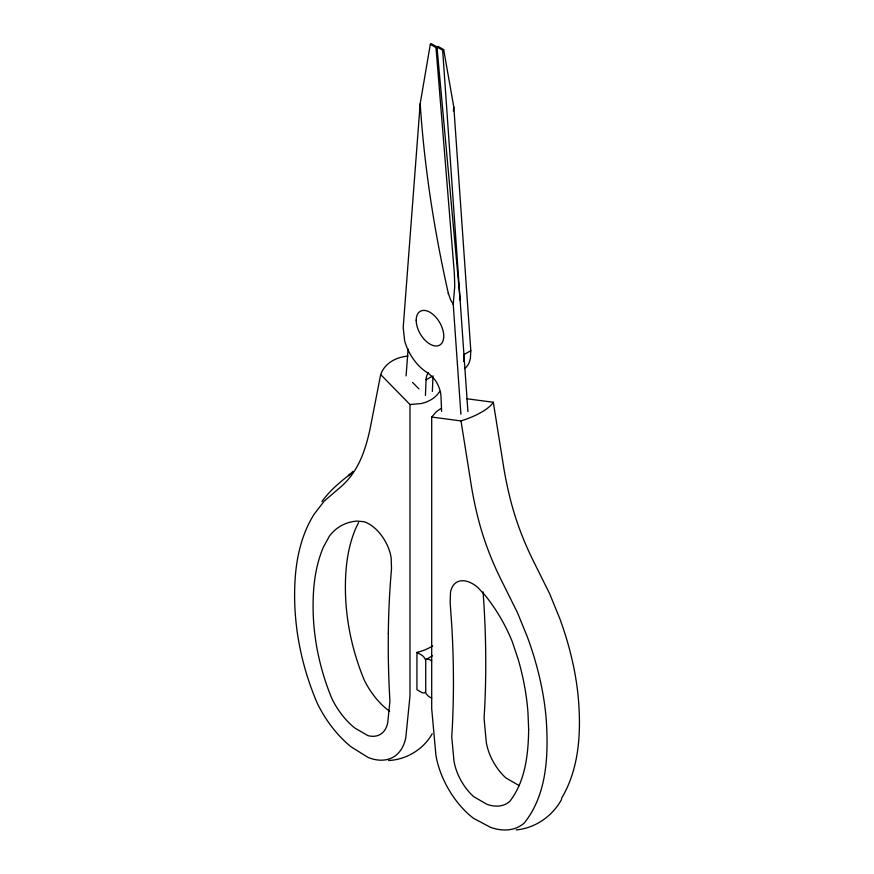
<?xml version="1.0" encoding="UTF-8"?>
<svg xmlns="http://www.w3.org/2000/svg" width="874" height="874" viewBox="0 0 874 874"><rect width="100%" height="100%" fill="white"/><g stroke="black" fill="none" stroke-linecap="round" stroke-linejoin="round"><path stroke-width="1.31" d="M425.43 395.441L426.075 379.819A21.446 12.389 60 0 1 428.402 372.63M432.346 391.443L433.001 375.82M467.918 411.599L442.648 50.222L431.352 43.7L430.325 44.29L420.186 103.678L403.198 327.608L404.629 340.718A35.168 20.299 60 0 0 426.501 372.138A27.433 15.841 60 0 1 429.68 374.487L430.456 375.164A27.433 15.841 60 0 1 435.591 380.714A21.446 12.389 60 0 1 440.999 396.435L441.599 411.446M406.082 375.896L408.114 348.977M436.552 51.009L436.967 46.945L460.161 300.35M453.409 111.129L453.814 107.109L443.675 49.621L437.994 46.344L436.006 47.578L430.325 44.29M463.602 361.399L463.886 354.658L470.802 350.66L453.814 107.109M460.904 414.243L453.235 304.349L454.753 286.213L454.382 273.835L436.006 47.578M380.682 374.564L370.521 426.567A290.594 167.775 60 0 1 363.54 452.229A194.64 112.375 60 0 1 341.155 486.578L324.276 501.053L314.258 514.043A231.381 133.591 60 0 0 295.303 576.621C292.069 619.819 300.285 663.77 317.371 703.472A80.474 46.464 60 0 0 351.14 746.855L368.391 757.627L373.045 759.113A65.452 37.79 60 0 0 405.787 737.754L409.982 696.075L409.982 404.509L380.682 374.564A42.804 31.945 22.5 0 1 407.972 356.079M358.526 522.554L355.696 528.508A205.248 118.503 60 0 0 346.028 570.394C343.176 607.67 349.961 645.569 364.229 680.027A54.33 31.366 60 0 0 387.029 709.306L389.651 711.261M561.556 799.448C552.51 816.119 535.216 828.246 516.184 829.907M432.193 733.756C423.486 749.357 406.432 759.67 388.613 760.511M561.49 798.432C578.577 769.852 581.013 735.471 578.697 702.914A231.381 133.591 60 0 0 559.742 618.453L549.724 593.894L532.845 559.939A194.64 112.375 60 0 1 510.46 499.731A290.594 167.775 60 0 1 503.479 466.017L493.318 402.269A42.804 14.17 -15.6 0 1 461.002 420.929L471.162 484.677A290.594 167.775 60 0 0 478.144 518.391A194.64 112.375 60 0 0 500.529 578.599L517.408 612.554L527.426 637.113A231.381 133.591 60 0 1 546.381 721.574C548.479 756.207 546.796 794.87 524.313 822.937A80.474 46.464 60 0 1 490.543 827.339L473.293 818.195L468.639 814.306A65.452 37.79 60 0 1 435.897 755.147L431.701 708.617L431.701 417.051L436.017 412.113A40.532 13.427 -15.6 0 1 440.54 408.759M439.764 391.366L437.983 393.846A40.532 30.251 22.5 0 1 421.181 403.548L409.982 404.509M321.938 501.534C329.837 490.533 340.248 481.771 350.966 473.642L348.464 475.729L353.009 471.337M431.68 698.217L429.374 696.884A6.511 3.758 60 0 1 425.725 692.7L425.725 659.52A6.479 3.736 60 0 1 429.353 659.553L431.647 660.875M425.463 692.077L425.19 692.383A6.511 3.758 60 0 1 421.541 692.361L416.942 689.695L416.942 652.386A43.318 25.007 0 0 0 432.663 645.864M442.648 50.222L443.675 49.621M426.075 379.819L431.843 376.486M426.61 659.16L432.379 655.828M466.683 398.741L493.318 402.269M431.701 417.051L461.002 420.929M519.287 785.671L505.959 777.98A39.297 22.691 60 0 1 486.305 742.452L484.076 718.352L484.699 707.186A976.4 563.73 60 0 0 485.758 663.541L485.693 652.441A976.4 563.73 60 0 0 483.366 595.817L483.071 591.873M416.942 652.386L421.563 655.052A6.479 3.736 60 0 1 425.201 659.225L425.463 659.826M412.528 382.408L418.974 388.93M453.235 304.349L450.58 299.826L448.275 293.161M448.493 294.101C434.367 231.402 424.403 167.852 420.186 103.678M470.802 350.66L470.365 358.69L469.371 362.109A35.168 20.299 60 0 1 464.422 368.697M388.307 633.519L388.242 644.553A976.4 563.73 60 0 0 389.301 689.433L389.924 701.309L387.695 722.842A39.297 22.691 60 0 1 368.041 735.668L354.713 727.966A54.33 31.366 60 0 1 331.912 698.676C317.644 664.229 310.86 626.33 313.711 589.054A205.248 118.503 60 0 1 323.38 547.168L329.509 535.97A107.939 62.316 60 0 1 356.843 521.09L363.999 521.712A31.835 18.387 60 0 1 391.181 558.104L391.519 568.799L390.634 579.593A976.4 563.73 60 0 0 388.307 633.519M528.65 729.309C528.377 754.022 525.394 781.269 509.771 801.36A54.33 31.366 60 0 1 486.971 804.331L473.642 796.64A39.297 22.691 60 0 1 453.988 761.112L451.76 737.011L452.382 725.846A976.4 563.73 60 0 0 453.442 682.201L453.377 671.09A976.4 563.73 60 0 0 451.782 625.937L450.165 602.656L450.503 592.354A31.835 18.387 60 0 1 477.685 587.35L484.841 594.986A107.939 62.316 60 0 1 512.175 641.44L518.304 659.695A205.248 118.503 60 0 1 527.972 712.758L528.65 729.309M416.188 320.245A19.501 11.264 60 0 0 436.869 345.973A19.501 11.264 60 0 0 436.869 318.398A19.501 11.264 60 0 0 416.188 320.245"/></g></svg>
